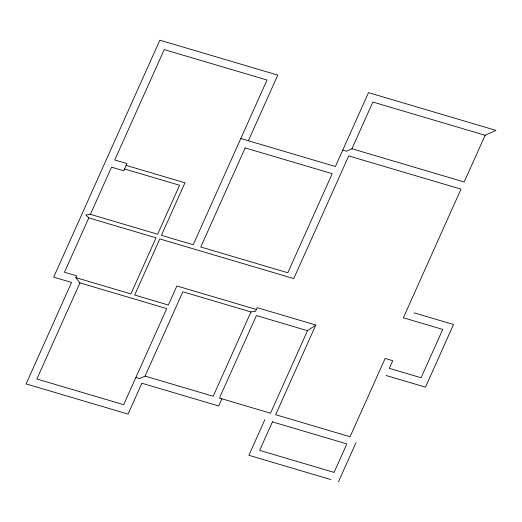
<?xml version="1.0" encoding="UTF-8"?>
<svg xmlns="http://www.w3.org/2000/svg" width="522" height="522" viewBox="0 0 522 522"><rect width="100%" height="100%" fill="white"/><g stroke="black" fill="none" stroke-linecap="round" stroke-linejoin="round"><path stroke-width="0.78" d="M124.549 168.965L179.575 185.258L157.631 234.228L90.404 214.333L85.817 215.005L88.799 217.915L64.46 272.23L76.662 275.844L75.86 277.632L79.931 282.898L166.746 308.593L123.688 404.694L36.879 378.998L79.931 282.898M90.404 214.333L111.538 167.144L123.747 170.759L126.957 163.595L114.749 159.986L164.215 49.59L267.016 80.016L193.205 244.759L161.415 235.35L184.964 182.791L126.154 165.389M248.374 140.751L277.789 75.09L159.849 40.187L53.681 277.156L71.566 282.448L26.1 383.918L128.053 414.096L141.873 383.233L218.692 405.972L221.902 398.808M135.896 377.445L139.681 378.561L145.07 376.101L182.844 291.791L250.958 311.947L255.545 311.282L257.163 307.667L315.817 325.03L275.636 414.709L350.06 436.738L385.132 358.457L392.733 360.702L389.308 368.343L421.091 377.752L442.741 329.434L403.356 317.774L460.985 189.147L348.729 155.915L293.769 278.578L159.81 238.932L134.676 295.041L168.352 305.011L176.88 285.965L256.348 309.487M250.958 311.947L213.185 396.263L145.07 376.101M342.765 150.095L346.543 151.217L351.932 148.757L372.858 102.044L485.121 135.276L495.9 130.35L368.499 92.642L335.405 166.511L240.805 138.513M264.856 419.636L248.883 455.301L330.87 479.568M307.497 330.68L270.526 413.202L219.442 398.077L256.413 315.556L307.497 330.68L315.817 325.03M485.121 135.276L464.195 181.982L351.932 148.757M338.471 481.813L356.05 442.571M414.135 312.854L453.52 324.508L425.456 387.154L386.097 375.507M88.799 217.915L156.026 237.81L130.891 293.919L75.86 277.632M245.164 147.915L200.768 246.997L287.805 272.758L332.201 173.676L245.164 147.915M272.425 421.874L259.656 450.375L334.08 472.403L346.849 443.902L272.425 421.874"/></g></svg>
